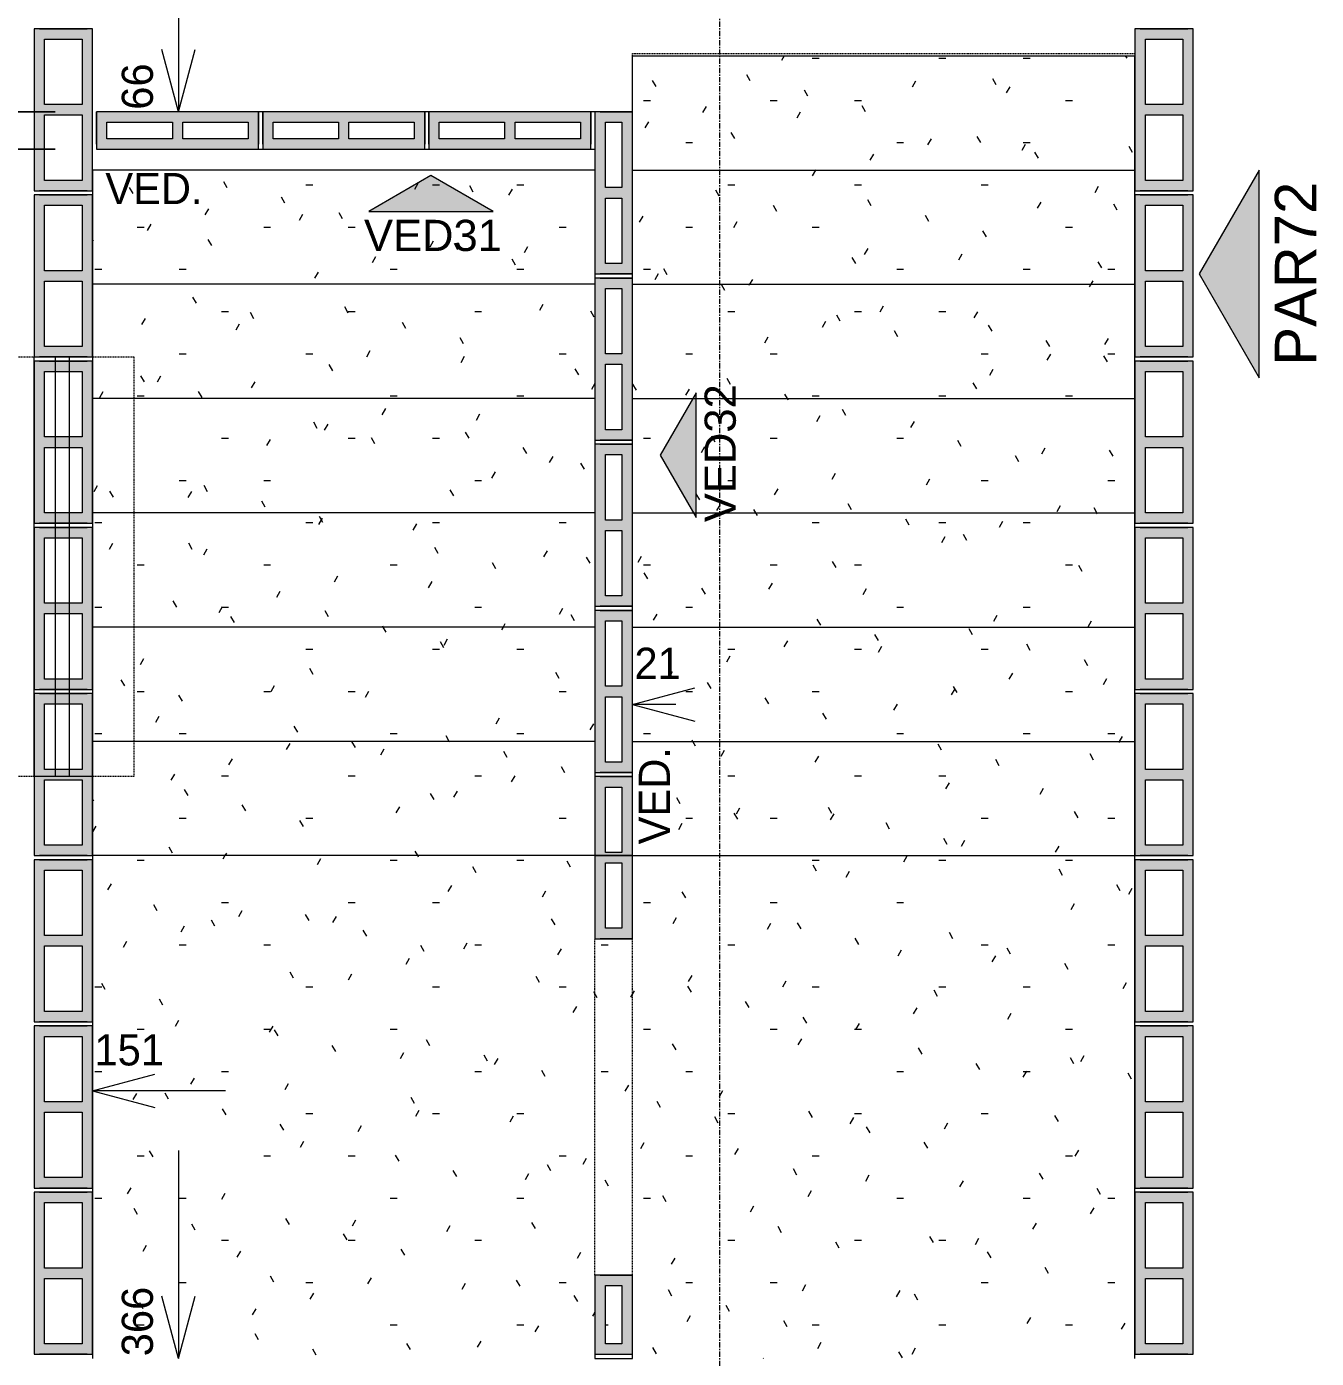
# Model space of a CAD drawing. Header units: centimetres. Extents: x 170 to 14001, y -2277 to 8860.
# Drawn here: x 11823.9 to 12134.4, y -495.8 to -175.3 of the extents above; entities that cross this region are included whole.
import ezdxf

# ---------------------------------------------------------------- set-up
doc = ezdxf.new("R2010")
doc.units = ezdxf.units.CM
doc.linetypes.add('Linha de eixo', pattern=[2.2225, 1.27, -0.3175, 0.3175, -0.3175])
doc.linetypes.add('Projeção', pattern=[0.396875, 0.238125, -0.15875])
for name, color, linetype, lineweight, true_color in [('A-ANNO-DIMS-1', 1, 'Continuous', 9, 0xff0000), ('A-DETL-1', 1, 'Continuous', 9, 0xff0000), ('A-GLAZ-1', 1, 'Continuous', 9, 0xff0000), ('G-ANNO-SYMB-1', 251, 'Continuous', 9, 0x646464), ('S-BEAM-3', 9, 'Continuous', 9, 0xc0c0c0), ('S-BEAM-5', 6, 'Continuous', 9, 0xff00ff)]:
    doc.layers.add(name, color=color, linetype=linetype, lineweight=lineweight, true_color=true_color)
for name, color, linetype, lineweight in [('A-ANNO-DIMS-50', 7, 'Continuous', 9), ('A-DETL-GENF', 7, 'Continuous', 9), ('A-FLOR-OVHD', 7, 'Projeção', 9), ('A-WALL-1', 7, 'Continuous', 20), ('G-ANNO-SYMB', 7, 'Continuous', 9), ('G-ANNO-TEXT', 7, 'Continuous', 9), ('S-BEAM', 7, 'Continuous', 9), ('S-BEAM-2', 7, 'Continuous', 13), ('S-GRID-1', 7, 'Linha de eixo', 9), ('S-STRS', 7, 'Continuous', 9), ('S-STRS-1', 7, 'Projeção', 9)]:
    doc.layers.add(name, color=color, linetype=linetype, lineweight=lineweight)
doc.styles.add('Arial', font='arial.ttf', dxfattribs={"height": 10})
doc.styles.add('Arial_1', font='arial.ttf', dxfattribs={"height": 7.5})
doc.styles.add('Bahnschrift_12', font='', dxfattribs={"height": 7.5})
doc.styles.get('Bahnschrift_12').set_extended_font_data('Bahnschrift')
doc.dimstyles.new('COTA_ACUMULADA', dxfattribs={"dimscale": 30.48, "dimtxt": 8.33133, "dimasz": 0.049213, "dimexe": 0, "dimexo": 0.0625, "dimgap": 0.131234, "dimtad": 0, "dimjust": 2, "dimdec": 0, "dimzin": 0, "dimdsep": 46, "dimtxsty": 'Bahnschrift_12', "dimblk1": 'NONE', "dimblk2": 'OPEN30', "dimsah": 1, "dimcen": 0.09, "dimse1": 1, "dimsd1": 1, "dimazin": 0, "dimtfac": 1, "dimtdec": 4, "dimtix": 1, "dimtmove": 2, "dimatfit": 3, "dimfxl": 0, "dimfxlon": 1, "dimtvp": 1, "dimtolj": 1, "dimtzin": 0, "dimarcsym": 2})
doc.dimstyles.new('Linear_-_2_mm_Arial', dxfattribs={"dimscale": 30.48, "dimtxt": 8.33133, "dimasz": 0.393701, "dimexe": 0.164042, "dimexo": 0.328084, "dimgap": 0.131234, "dimtad": 1, "dimdec": 0, "dimzin": 0, "dimdsep": 46, "dimtxsty": 'Bahnschrift_12', "dimblk1": 'DOTSMALL', "dimblk2": 'DOTSMALL', "dimsah": 1, "dimcen": 0.09, "dimdle": 0.164042, "dimazin": 0, "dimtfac": 1, "dimtdec": 4, "dimtix": 1, "dimtmove": 0, "dimatfit": 3, "dimfxl": 1, "dimtvp": 1, "dimtolj": 1, "dimtzin": 0, "dimarcsym": 2})
pattern_1 = [(0, (12399.102, 0), (40.64, 10.16), [1.676, -28.804, 1.676, -28.804, -162.56]), (0, (12399.102, 0), (40.64, 10.16), [-60.96, 1.676, -59.284, 1.676, -28.804, -71.12]), (0, (12399.102, 0), (40.64, 10.16), [-152.4, 1.676, -18.644, 1.676, -49.124]), (120, (12414.342, 5.08), (-29.11882, 30.11527), [1.676, -28.804, 1.676, -28.804, -162.56]), (120, (12414.342, 5.08), (-29.11882, 30.11527), [-60.96, 1.676, -59.284, 1.676, -28.804, -71.12]), (120, (12414.342, 5.08), (-29.11882, 30.11527), [-152.4, 1.676, -18.644, 1.676, -49.124]), (240, (12419.422, 25.4), (-11.52118, -40.27527), [1.676, -28.804, 1.676, -28.804, -162.56]), (240, (12419.422, 25.4), (-11.52118, -40.27527), [-60.96, 1.676, -59.284, 1.676, -28.804, -71.12]), (240, (12419.422, 25.4), (-11.52118, -40.27527), [-152.4, 1.676, -18.644, 1.676, -49.124])]

# ---------------------------------------------------------------- blocks, each defined once
blk = doc.blocks.new('LEONE - BLOCO 14X39X19 - LEONE - BLOCO 14X39X19-554799-COBERTURA - MODULAÇÃO 1ª FIADA')
at = {"layer": 'S-BEAM-3'}
h = blk.add_hatch(color=256, dxfattribs=at)
h.paths.add_polyline_path([(-13.95, -7), (19.5, -7), (19.5, 7), (-19.5, 7), (-19.5, -7)])
h.paths.add_polyline_path([(-13.95, -4.5), (-17, -4.5), (-17, 4.5), (-1.25, 4.5), (-1.25, -4.5)])
h.paths.add_polyline_path([(1.25, -4.5), (1.25, 4.5), (17, 4.5), (17, -4.5)])
at = {"layer": 'A-DETL-GENF'}
for p, q in [((19.5, 7), (-19.5, 7)), ((-19.5, 7), (-19.5, 0)), ((19.5, 0), (19.5, 7)), ((-17, -4.5), (-17, 4.5)), ((-17, 4.5), (-1.25, 4.5)), ((-1.25, 4.5), (-1.25, -4.5)), ((1.25, -4.5), (1.25, 4.5)), ((1.25, 4.5), (17, 4.5)), ((17, 4.5), (17, -4.5)), ((-19.5, 0), (-19.5, -7)), ((19.5, -7), (19.5, 0)), ((-1.25, -4.5), (-17, -4.5)), ((17, -4.5), (1.25, -4.5)), ((-19.5, -7), (19.5, -7))]:
    blk.add_line(p, q, dxfattribs=at)
at = {"layer": 'S-BEAM-2'}
for p, q in [((-19.5, 7), (-19.5, -7)), ((19.5, 7), (-19.5, 7)), ((-19.5, 7), (-19.5, -7)), ((19.5, -7), (19.5, 7)), ((19.5, -7), (19.5, 7)), ((-19.5, -5.75), (-19.5, 5.75)), ((19.5, 5.75), (19.5, -5.75)), ((-19.5, -7), (19.5, -7))]:
    blk.add_line(p, q, dxfattribs=at)
at = {"layer": 'S-BEAM-3'}
for p, q in [((-17, 4.5), (-1.25, 4.5)), ((-17, -4.5), (-17, 4.5)), ((-1.25, 4.5), (-1.25, -4.5)), ((1.25, 4.5), (17, 4.5)), ((1.25, -4.5), (1.25, 4.5)), ((17, 4.5), (17, -4.5)), ((-1.25, -4.5), (-17, -4.5)), ((17, -4.5), (1.25, -4.5))]:
    blk.add_line(p, q, dxfattribs=at)
blk = doc.blocks.new('LEONE - BLOCO 39X9X1 - LEONE - BLOCO 39X9X19 2-2318832-COBERTURA - MODULAÇÃO 1ª FIADA')
at = {"layer": 'S-BEAM-5'}
h = blk.add_hatch(color=256, dxfattribs=at)
h.paths.add_polyline_path([(-15.32, 4.5), (-19.5, 4.5), (-19.5, -4.5), (19.5, -4.5), (19.5, 4.5)])
h.paths.add_polyline_path([(17, 2), (17, -2), (1.25, -2), (1.25, 2)])
h.paths.add_polyline_path([(-15.32, 2), (-1.25, 2), (-1.25, -2), (-17, -2), (-17, 2)])
at = {"layer": 'A-DETL-GENF'}
for p, q in [((19.5, 4.5), (-19.5, 4.5)), ((-19.5, 4.5), (-19.5, -4.5)), ((19.5, -4.5), (19.5, 4.5)), ((-17, -2), (-17, 2)), ((-17, 2), (-1.25, 2)), ((-1.25, 2), (-1.25, -2)), ((1.25, -2), (1.25, 2)), ((1.25, 2), (17, 2)), ((17, 2), (17, -2)), ((-1.25, -2), (-17, -2)), ((17, -2), (1.25, -2)), ((-19.5, -4.5), (19.5, -4.5))]:
    blk.add_line(p, q, dxfattribs=at)
at = {"layer": 'S-BEAM-2'}
for p, q in [((19.5, 4.5), (-19.5, 4.5)), ((-19.5, 4.5), (-19.5, -4.5)), ((-19.5, 3.25), (-19.5, -4.5)), ((-19.5, -4.5), (-19.5, 3.25)), ((19.5, -4.5), (19.5, 4.5)), ((19.5, -4.5), (19.5, 4.5)), ((19.5, 3.25), (19.5, -4.5)), ((-19.5, -4.5), (19.5, -4.5))]:
    blk.add_line(p, q, dxfattribs=at)
at = {"layer": 'S-BEAM-3'}
for p, q in [((-17, 2), (-1.25, 2)), ((-17, -2), (-17, 2)), ((-1.25, 2), (-1.25, -2)), ((1.25, 2), (17, 2)), ((1.25, -2), (1.25, 2)), ((17, 2), (17, -2)), ((-1.25, -2), (-17, -2)), ((17, -2), (1.25, -2))]:
    blk.add_line(p, q, dxfattribs=at)
blk = doc.blocks.new('LEONE - BLOCO 39X9X1 - LEONE - BLOCO 39X9X19 2-V8-COBERTURA - MODULAÇÃO 1ª FIADA')
at = {"layer": 'S-BEAM-5'}
h = blk.add_hatch(color=256, dxfattribs=at)
h.paths.add_polyline_path([(19.5, 4.5), (-19.5, 4.5), (-19.5, -4.5), (19.5, -4.5), (19.5, 2)])
h.paths.add_polyline_path([(-1.25, 2), (-1.25, -2), (-17, -2), (-17, 2)])
h.paths.add_polyline_path([(17, 2), (17, -2), (1.25, -2), (1.25, 2)])
at = {"layer": 'A-DETL-GENF'}
for p, q in [((19.5, 4.5), (-19.5, 4.5)), ((-19.5, 4.5), (-19.5, -4.5)), ((19.5, -4.5), (19.5, 4.5)), ((-17, -2), (-17, 2)), ((-17, 2), (-1.25, 2)), ((-1.25, 2), (-1.25, -2)), ((1.25, -2), (1.25, 2)), ((1.25, 2), (17, 2)), ((17, 2), (17, -2)), ((-1.25, -2), (-17, -2)), ((17, -2), (1.25, -2)), ((-19.5, -4.5), (19.5, -4.5))]:
    blk.add_line(p, q, dxfattribs=at)
at = {"layer": 'S-BEAM-2'}
for p, q in [((19.5, 4.5), (-19.5, 4.5)), ((-19.5, 4.5), (-19.5, -4.5)), ((-19.5, 3.25), (-19.5, -4.5)), ((-19.5, -4.5), (-19.5, 3.25)), ((19.5, -4.5), (19.5, 4.5)), ((19.5, -4.5), (19.5, 4.5)), ((19.5, 3.25), (19.5, -4.5)), ((-19.5, -4.5), (19.5, -4.5))]:
    blk.add_line(p, q, dxfattribs=at)
at = {"layer": 'S-BEAM-3'}
for p, q in [((-17, 2), (-1.25, 2)), ((-17, -2), (-17, 2)), ((-1.25, 2), (-1.25, -2)), ((1.25, 2), (17, 2)), ((1.25, -2), (1.25, 2)), ((17, 2), (17, -2)), ((-1.25, -2), (-17, -2)), ((17, -2), (1.25, -2))]:
    blk.add_line(p, q, dxfattribs=at)
blk = doc.blocks.new('VÃO JANELA - VÃO JANELA 100x80-3081315-COBERTURA - MODULAÇÃO 1ª FIADA')
at = {"layer": 'A-GLAZ-1'}
for p, q in [((-50.5, -7), (-50.5, 7)), ((-50.5, 7), (50.5, 7)), ((50.5, 7), (50.5, -7)), ((-50.5, 1.38), (50.5, 1.38)), ((-50.5, -2), (50.5, -2)), ((50.5, -7), (-50.5, -7))]:
    blk.add_line(p, q, dxfattribs=at)
blk = doc.blocks.new('LEONE - BLOCO 19X9X19 - LEONE - BLOCO 19X9X19-2276015-COBERTURA - MODULAÇÃO 1ª FIADA')
at = {"layer": 'S-BEAM-5'}
h = blk.add_hatch(color=256, dxfattribs=at)
h.paths.add_polyline_path([(0.5, 4.5), (0.5, -4.5), (19.5, -4.5), (19.5, 4.5)])
h.paths.add_polyline_path([(3, -2), (3, 2), (17, 2), (17, -2)])
at = {"layer": 'A-DETL-GENF'}
for p, q in [((19.5, 4.5), (0.5, 4.5)), ((0.5, 4.5), (0.5, -4.5)), ((19.5, -4.5), (19.5, 4.5)), ((3, -2), (3, 2)), ((3, 2), (17, 2)), ((17, 2), (17, -2)), ((17, -2), (3, -2)), ((0.5, -4.5), (19.5, -4.5))]:
    blk.add_line(p, q, dxfattribs=at)
at = {"layer": 'S-BEAM-2'}
for p, q in [((19.5, -4.5), (19.5, 4.5)), ((19.5, -4.5), (19.5, 4.5)), ((19.5, 3.25), (19.5, -4.5))]:
    blk.add_line(p, q, dxfattribs=at)
at = {"layer": 'S-BEAM-3'}
for p, q in [((3, 2), (17, 2)), ((3, -2), (3, 2)), ((17, 2), (17, -2)), ((17, -2), (3, -2))]:
    blk.add_line(p, q, dxfattribs=at)
blk = doc.blocks.new('Elevação - Número de detalhe-142644-COBERTURA - MODULAÇÃO 1ª FIADA')
at = {"layer": 'G-ANNO-SYMB-1'}
blk.add_hatch(color=256, dxfattribs=at).paths.add_polyline_path([(0.5, 0), (-0.5, 0), (0, 0.2887)])
at = {"layer": 'G-ANNO-SYMB'}
for p, q in [((0, 0.2887), (-0.5, 0)), ((0.5, 0), (0, 0.2887)), ((-0.5, 0), (0.5, 0))]:
    blk.add_line(p, q, dxfattribs=at)
blk = doc.blocks.new('DIMBLOCK54-COBERTURA - MODULAÇÃO 1ª FIADA')
at = {"layer": 'A-ANNO-DIMS-50', "lineweight": 35, "true_color": 0xff0000}
h = blk.add_hatch(color=1, dxfattribs=at)
edge = h.paths.add_edge_path()
edge.add_arc((11753.94, -129.76), 1.5, 0, 360)
h = blk.add_hatch(color=1, dxfattribs=at)
edge = h.paths.add_edge_path()
edge.add_arc((11753.94, -195.76), 1.5, 0, 360)
at = {"layer": 'A-ANNO-DIMS-50', "color": 1, "true_color": 0xff0000}
for p, q in [((11746.06, -129.76), (11758.94, -129.76)), ((11753.94, -129.76), (11746.06, -129.76)), ((11753.94, -129.76), (11753.94, -195.76)), ((11830.73, -195.76), (11748.94, -195.76)), ((11753.94, -195.76), (11830.73, -195.76))]:
    blk.add_line(p, q, dxfattribs=at)
at = {"layer": 'A-ANNO-DIMS-50', "color": 1, "lineweight": 35, "true_color": 0xff0000}
for centre in [(11753.94, -129.76), (11753.94, -195.76)]:
    blk.add_circle(centre, 1.5, dxfattribs=at)
at = {"layer": 'A-ANNO-DIMS-50', "color": 0, "insert": (11740.29, -168.18), "char_height": 7.5, "width": 13.0272, "attachment_point": 1, "rotation": 90, "line_spacing_factor": 1.009858, "style": 'Bahnschrift_12'}
blk.add_mtext('66', dxfattribs=at)
blk = doc.blocks.new('_DotSmall')
at = {"color": 0, "linetype": 'ByBlock', "const_width": 0.5}
blk.add_lwpolyline([(-0.0625, 0, 1), (0.0625, 0, 1)], format="xyb", close=True, dxfattribs=at)
blk = doc.blocks.new('DIMBLOCK55-COBERTURA - MODULAÇÃO 1ª FIADA')
at = {"layer": 'A-ANNO-DIMS-50', "lineweight": 35, "true_color": 0xff0000}
h = blk.add_hatch(color=1, dxfattribs=at)
edge = h.paths.add_edge_path()
edge.add_arc((11753.94, -195.76), 1.5, 0, 360)
h = blk.add_hatch(color=1, dxfattribs=at)
edge = h.paths.add_edge_path()
edge.add_arc((11753.94, -204.76), 1.5, 0, 360)
at = {"layer": 'A-ANNO-DIMS-50', "color": 1, "true_color": 0xff0000}
for p, q in [((11830.73, -195.76), (11748.94, -195.76)), ((11753.94, -195.76), (11753.94, -204.76)), ((11753.94, -195.76), (11830.73, -195.76)), ((11830.73, -204.76), (11748.94, -204.76)), ((11753.94, -204.76), (11830.73, -204.76))]:
    blk.add_line(p, q, dxfattribs=at)
at = {"layer": 'A-ANNO-DIMS-50', "color": 1, "lineweight": 35, "true_color": 0xff0000}
for centre in [(11753.94, -195.76), (11753.94, -204.76)]:
    blk.add_circle(centre, 1.5, dxfattribs=at)
at = {"layer": 'A-ANNO-DIMS-50', "color": 0, "insert": (11740.29, -202.97), "char_height": 7.5, "width": 6.5136, "attachment_point": 1, "rotation": 90, "line_spacing_factor": 1.009858, "style": 'Bahnschrift_12'}
blk.add_mtext('9', dxfattribs=at)
blk = doc.blocks.new('DIMBLOCK56-COBERTURA - MODULAÇÃO 1ª FIADA')
at = {"layer": 'A-ANNO-DIMS-50', "lineweight": 35, "true_color": 0xff0000}
h = blk.add_hatch(color=1, dxfattribs=at)
edge = h.paths.add_edge_path()
edge.add_arc((11753.94, -204.76), 1.5, 0, 360)
h = blk.add_hatch(color=1, dxfattribs=at)
edge = h.paths.add_edge_path()
edge.add_arc((11753.94, -495.76), 1.5, 0, 360)
at = {"layer": 'A-ANNO-DIMS-50', "color": 1, "true_color": 0xff0000}
for p, q in [((11830.73, -204.76), (11748.94, -204.76)), ((11753.94, -204.76), (11753.94, -500.76)), ((11753.94, -204.76), (11830.73, -204.76)), ((11746.06, -495.76), (11758.94, -495.76)), ((11753.94, -495.76), (11746.06, -495.76))]:
    blk.add_line(p, q, dxfattribs=at)
at = {"layer": 'A-ANNO-DIMS-50', "color": 1, "lineweight": 35, "true_color": 0xff0000}
for centre in [(11753.94, -204.76), (11753.94, -495.76)]:
    blk.add_circle(centre, 1.5, dxfattribs=at)
at = {"layer": 'A-ANNO-DIMS-50', "color": 0, "insert": (11740.29, -357.45), "char_height": 7.5, "width": 17.2686, "attachment_point": 1, "rotation": 90, "line_spacing_factor": 1.009858, "style": 'Bahnschrift_12'}
blk.add_mtext('291', dxfattribs=at)
blk = doc.blocks.new('DIMBLOCK101-COBERTURA - MODULAÇÃO 1ª FIADA')
at = {"layer": 'A-ANNO-DIMS-50', "color": 1, "true_color": 0xff0000}
for p, q in [((11860.44, -162.76), (11860.44, -195.76)), ((11860.44, -195.76), (11856.42, -180.76)), ((11860.44, -195.76), (11864.46, -180.76)), ((11860.44, -195.76), (11860.44, -195.76)), ((11860.44, -195.76), (11860.44, -195.76))]:
    blk.add_line(p, q, dxfattribs=at)
at = {"layer": 'A-ANNO-DIMS-50', "color": 0, "insert": (11846.8, -195.26), "char_height": 7.5, "width": 13.0272, "attachment_point": 1, "rotation": 90, "line_spacing_factor": 1.009858, "style": 'Bahnschrift_12'}
blk.add_mtext('66', dxfattribs=at)
blk = doc.blocks.new('_None')
blk = doc.blocks.new('_Open30')
at = {"color": 0, "linetype": 'ByBlock', "lineweight": -2}
for p, q in [((-1, 0.27), (0, 0)), ((0, 0), (-1, -0.27)), ((0, 0), (-1, 0))]:
    blk.add_line(p, q, dxfattribs=at)
blk = doc.blocks.new('DIMBLOCK102-COBERTURA - MODULAÇÃO 1ª FIADA')
at = {"layer": 'A-ANNO-DIMS-50', "color": 1, "true_color": 0xff0000}
for p, q in [((11860.44, -445.76), (11860.44, -495.76)), ((11860.44, -495.76), (11856.42, -480.76)), ((11860.44, -495.76), (11864.46, -480.76)), ((11860.44, -495.76), (11860.44, -495.76)), ((11860.44, -495.76), (11860.44, -495.76))]:
    blk.add_line(p, q, dxfattribs=at)
at = {"layer": 'A-ANNO-DIMS-50', "color": 0, "insert": (11846.8, -495.26), "char_height": 7.5, "width": 19.6922, "attachment_point": 1, "rotation": 90, "line_spacing_factor": 1.009858, "style": 'Bahnschrift_12'}
blk.add_mtext('366', dxfattribs=at)
blk = doc.blocks.new('DIMBLOCK111-COBERTURA - MODULAÇÃO 1ª FIADA')
at = {"layer": 'A-ANNO-DIMS-50', "color": 1, "true_color": 0xff0000}
for p, q in [((11969.73, -338.37), (11984.73, -334.35)), ((11969.73, -338.37), (11984.73, -342.39)), ((11980.23, -338.37), (11969.73, -338.37)), ((11969.73, -338.37), (11969.73, -338.37)), ((11969.73, -338.37), (11969.73, -338.37))]:
    blk.add_line(p, q, dxfattribs=at)
at = {"layer": 'A-ANNO-DIMS-50', "color": 0, "insert": (11970.23, -324.73), "char_height": 7.5, "width": 10.755, "attachment_point": 1, "line_spacing_factor": 1.009858, "style": 'Bahnschrift_12'}
blk.add_mtext('21', dxfattribs=at)
blk = doc.blocks.new('Elevação - Número de detalhe-3110866-COBERTURA - MODULAÇÃO 1ª FIADA')
at = {"layer": 'G-ANNO-SYMB-1'}
blk.add_hatch(color=256, dxfattribs=at).paths.add_polyline_path([(0.3, 0), (-0.3, 0), (0, 0.1732)])
at = {"layer": 'G-ANNO-SYMB'}
for p, q in [((0, 0.1732), (-0.3, 0)), ((0.3, 0), (0, 0.1732)), ((-0.3, 0), (0.3, 0))]:
    blk.add_line(p, q, dxfattribs=at)
blk = doc.blocks.new('DIMBLOCK113-COBERTURA - MODULAÇÃO 1ª FIADA')
at = {"layer": 'A-ANNO-DIMS-50', "color": 1, "true_color": 0xff0000}
for p, q in [((11839.73, -431.4), (11854.73, -427.39)), ((11839.73, -431.4), (11854.73, -435.42)), ((11871.78, -431.4), (11839.73, -431.4)), ((11839.73, -431.4), (11839.73, -431.4)), ((11839.73, -431.4), (11839.73, -431.4))]:
    blk.add_line(p, q, dxfattribs=at)
at = {"layer": 'A-ANNO-DIMS-50', "color": 0, "insert": (11840.23, -417.76), "char_height": 7.5, "width": 15.2994, "attachment_point": 1, "line_spacing_factor": 1.009858, "style": 'Bahnschrift_12'}
blk.add_mtext('151', dxfattribs=at)
blk = doc.blocks.new('DIMBLOCK114-COBERTURA - MODULAÇÃO 1ª FIADA')
at = {"layer": 'A-ANNO-DIMS-50', "color": 1, "true_color": 0xff0000}
for p, q in [((11409.73, -431.4), (11424.73, -427.39)), ((11409.73, -431.4), (11424.73, -435.42)), ((11434.79, -431.4), (11409.73, -431.4)), ((11409.73, -431.4), (11409.73, -431.4)), ((11409.73, -431.4), (11409.73, -431.4))]:
    blk.add_line(p, q, dxfattribs=at)
at = {"layer": 'A-ANNO-DIMS-50', "color": 0, "insert": (11410.23, -417.76), "char_height": 7.5, "width": 18.1774, "attachment_point": 1, "line_spacing_factor": 1.009858, "style": 'Bahnschrift_12'}
blk.add_mtext('581', dxfattribs=at)
blk = doc.blocks.new('DIMBLOCK115-COBERTURA - MODULAÇÃO 1ª FIADA')
at = {"layer": 'A-ANNO-DIMS-50', "color": 1, "true_color": 0xff0000}
for p, q in [((11074.73, -431.4), (11089.73, -427.39)), ((11074.73, -431.4), (11089.73, -435.42)), ((11124.73, -431.4), (11074.73, -431.4)), ((11074.73, -431.4), (11074.73, -431.4)), ((11074.73, -431.4), (11074.73, -431.4))]:
    blk.add_line(p, q, dxfattribs=at)
at = {"layer": 'A-ANNO-DIMS-50', "color": 0, "insert": (11075.23, -417.76), "char_height": 7.5, "width": 17.2686, "attachment_point": 1, "line_spacing_factor": 1.009858, "style": 'Bahnschrift_12'}
blk.add_mtext('916', dxfattribs=at)

msp = doc.modelspace()

# ---------------------------------------------------------------- hatches: boundary and pattern name
at = {"layer": 'S-STRS'}
h = msp.add_hatch(dxfattribs=at)
h.set_pattern_fill('FP_5', color=256, style=0, pattern_type=2)
h.set_pattern_definition(pattern_1)
h.paths.add_polyline_path([(12090.73, -209.76), (12090.73, -182.26), (11969.73, -182.26), (11969.73, -209.76), (12052.69, -209.76)])
h = msp.add_hatch(dxfattribs=at)
h.set_pattern_fill('FP_4', color=256, style=0, pattern_type=2)
h.set_pattern_definition(pattern_1)
h.paths.add_polyline_path([(11955.55, -237.26), (11960.73, -237.26), (11960.73, -209.76), (11839.73, -209.76), (11839.73, -237.26), (11941.48, -237.26)])
h = msp.add_hatch(dxfattribs=at)
h.set_pattern_fill('FP_5', color=256, style=0, pattern_type=2)
h.set_pattern_definition(pattern_1)
h.paths.add_polyline_path([(11969.73, -237.26), (12090.73, -237.26), (12090.73, -209.76), (11969.73, -209.76), (11969.73, -235.76)])
h = msp.add_hatch(dxfattribs=at)
h.set_pattern_fill('FP_4', color=256, style=0, pattern_type=2)
h.set_pattern_definition(pattern_1)
h.paths.add_polyline_path([(11955.55, -264.76), (11960.73, -264.76), (11960.73, -237.26), (11839.73, -237.26), (11839.73, -264.76), (11858.41, -264.76)])
h = msp.add_hatch(dxfattribs=at)
h.set_pattern_fill('FP_5', color=256, style=0, pattern_type=2)
h.set_pattern_definition(pattern_1)
h.paths.add_polyline_path([(12052.69, -264.76), (12090.73, -264.76), (12090.73, -237.26), (11969.73, -237.26), (11969.73, -264.76)])
h = msp.add_hatch(dxfattribs=at)
h.set_pattern_fill('FP_4', color=256, style=0, pattern_type=2)
h.set_pattern_definition(pattern_1)
h.paths.add_polyline_path([(11955.55, -292.26), (11960.73, -292.26), (11960.73, -264.76), (11839.73, -264.76), (11839.73, -292.26), (11858.41, -292.26)])
h = msp.add_hatch(dxfattribs=at)
h.set_pattern_fill('FP_5', color=256, style=0, pattern_type=2)
h.set_pattern_definition(pattern_1)
h.paths.add_polyline_path([(12052.69, -292.26), (12090.73, -292.26), (12090.73, -264.76), (11969.73, -264.76), (11969.73, -292.26)])
h = msp.add_hatch(dxfattribs=at)
h.set_pattern_fill('FP_4', color=256, style=0, pattern_type=2)
h.set_pattern_definition(pattern_1)
h.paths.add_polyline_path([(11960.73, -319.76), (11960.73, -292.26), (11839.73, -292.26), (11839.73, -319.76), (11955.55, -319.76)])
h = msp.add_hatch(dxfattribs=at)
h.set_pattern_fill('FP_4', color=256, style=0, pattern_type=2)
h.set_pattern_definition(pattern_1)
h.paths.add_polyline_path([(12090.73, -319.76), (12090.73, -292.26), (11969.73, -292.26), (11969.73, -319.76), (12052.69, -319.76)])
h = msp.add_hatch(dxfattribs=at)
h.set_pattern_fill('FP_4', color=256, style=0, pattern_type=2)
h.set_pattern_definition(pattern_1)
h.paths.add_polyline_path([(11955.55, -347.26), (11960.73, -347.26), (11960.73, -319.76), (11839.73, -319.76), (11839.73, -347.26), (11858.41, -347.26)])
h = msp.add_hatch(dxfattribs=at)
h.set_pattern_fill('FP_4', color=256, style=0, pattern_type=2)
h.set_pattern_definition(pattern_1)
h.paths.add_polyline_path([(12052.69, -347.26), (12090.73, -347.26), (12090.73, -319.76), (11969.73, -319.76), (11969.73, -347.26)])
h = msp.add_hatch(dxfattribs=at)
h.set_pattern_fill('FP_4', color=256, style=0, pattern_type=2)
h.set_pattern_definition(pattern_1)
h.paths.add_polyline_path([(11960.73, -374.76), (11960.73, -347.26), (11839.73, -347.26), (11839.73, -374.76), (11858.41, -374.76)])
h = msp.add_hatch(dxfattribs=at)
h.set_pattern_fill('FP_4', color=256, style=0, pattern_type=2)
h.set_pattern_definition(pattern_1)
h.paths.add_polyline_path([(11969.73, -374.76), (12090.73, -374.76), (12090.73, -347.26), (11969.73, -347.26), (11969.73, -374.01)])
h = msp.add_hatch(dxfattribs=at)
h.set_pattern_fill('FP_4', color=256, style=0, pattern_type=2)
h.set_pattern_definition(pattern_1)
h.paths.add_polyline_path([(12048.98, -495.76), (12090.73, -495.76), (12090.73, -374.76), (11969.73, -374.76), (11969.73, -394.76), (11960.73, -394.76), (11960.73, -374.76), (11839.73, -374.76), (11839.73, -495.76), (12033.23, -495.76)])
h.paths.add_polyline_path([(11968.98, -494.76), (11960.73, -494.76), (11960.73, -475.76), (11969.73, -475.76), (11969.73, -494.76)])
h.paths.add_polyline_path([(11967.23, -492.26), (11967.23, -478.26), (11963.23, -478.26), (11963.23, -492.26)])
h.paths.add_polyline_path([(11967.23, -392.26), (11967.23, -376.51), (11963.23, -376.51), (11963.23, -392.26)])

# ---------------------------------------------------------------- linework, layer by layer
at = {"layer": 'A-DETL-1'}
msp.add_line((11960.73, -374.76), (11970.23, -374.76), dxfattribs=at)
at = {"layer": 'A-FLOR-OVHD'}
for p, q in [((11969.73, -181.76), (12090.73, -181.76)), ((11969.73, -195.76), (11969.73, -181.76)), ((11815.73, -254.76), (11849.73, -254.76)), ((11849.73, -254.76), (11849.73, -355.76)), ((11849.73, -355.76), (11815.73, -355.76)), ((11960.73, -475.76), (11960.73, -394.76)), ((11969.73, -475.76), (11969.73, -394.76))]:
    msp.add_line(p, q, dxfattribs=at)
at = {"layer": 'A-WALL-1'}
for p, q in [((11969.73, -195.76), (11840.73, -195.76)), ((11840.73, -195.76), (11840.73, -204.76)), ((11969.73, -394.76), (11969.73, -195.76)), ((11840.73, -204.76), (11960.73, -204.76)), ((11960.73, -204.76), (11960.73, -394.76)), ((11960.73, -394.76), (11969.73, -394.76)), ((11960.73, -475.76), (11960.73, -495.76)), ((11969.73, -475.76), (11960.73, -475.76)), ((11969.73, -495.76), (11969.73, -475.76)), ((11960.73, -495.76), (11969.73, -495.76))]:
    msp.add_line(p, q, dxfattribs=at)
at = {"layer": 'S-GRID-1'}
msp.add_line((11990.73, 921.64), (11990.73, -623.1), dxfattribs=at)
at = {"layer": 'S-STRS'}
for p, q in [((11969.73, -182.26), (12090.73, -182.26)), ((11969.73, -209.76), (11969.73, -182.26)), ((12090.73, -209.76), (12090.73, -182.26)), ((11960.73, -209.76), (11839.73, -209.76)), ((11839.73, -209.76), (11839.73, -237.26)), ((11960.73, -209.76), (11960.73, -237.26)), ((11969.73, -237.26), (11969.73, -209.76)), ((11969.73, -209.76), (12090.73, -209.76)), ((12090.73, -237.26), (12090.73, -209.76)), ((11839.73, -237.26), (11839.73, -264.76)), ((11960.73, -237.26), (11839.73, -237.26)), ((11960.73, -237.26), (11960.73, -264.76)), ((11969.73, -264.76), (11969.73, -237.26)), ((11969.73, -237.26), (12090.73, -237.26)), ((12090.73, -264.76), (12090.73, -237.26)), ((11839.73, -264.76), (11839.73, -292.26)), ((11960.73, -264.76), (11839.73, -264.76)), ((11960.73, -264.76), (11960.73, -292.26)), ((11969.73, -292.26), (11969.73, -264.76)), ((11969.73, -264.76), (12090.73, -264.76)), ((12090.73, -292.26), (12090.73, -264.76)), ((11839.73, -292.26), (11839.73, -319.76)), ((11960.73, -292.26), (11839.73, -292.26)), ((11960.73, -292.26), (11960.73, -319.76)), ((11969.73, -319.76), (11969.73, -292.26)), ((11969.73, -292.26), (12090.73, -292.26)), ((12090.73, -319.76), (12090.73, -292.26)), ((11839.73, -319.76), (11839.73, -347.26)), ((11960.73, -319.76), (11839.73, -319.76)), ((11960.73, -319.76), (11960.73, -347.26)), ((11969.73, -347.26), (11969.73, -319.76)), ((11969.73, -319.76), (12090.73, -319.76)), ((12090.73, -347.26), (12090.73, -319.76)), ((11839.73, -347.26), (11839.73, -374.76)), ((11960.73, -347.26), (11839.73, -347.26)), ((11960.73, -347.26), (11960.73, -374.76)), ((11969.73, -374.76), (11969.73, -347.26)), ((11969.73, -347.26), (12090.73, -347.26)), ((12090.73, -374.76), (12090.73, -347.26)), ((11839.73, -374.76), (11839.73, -495.76)), ((11960.73, -374.76), (11839.73, -374.76)), ((11969.73, -374.76), (11960.73, -374.76)), ((11969.73, -374.76), (12090.73, -374.76)), ((12090.73, -495.76), (12090.73, -374.76))]:
    msp.add_line(p, q, dxfattribs=at)
at = {"layer": 'S-STRS-1'}
for p, q in [((11960.73, -209.76), (11839.73, -209.76)), ((11969.73, -209.76), (12090.73, -209.76)), ((11960.73, -237.26), (11839.73, -237.26)), ((11969.73, -237.26), (12090.73, -237.26)), ((11960.73, -264.76), (11839.73, -264.76)), ((11969.73, -264.76), (12090.73, -264.76)), ((11960.73, -292.26), (11839.73, -292.26)), ((11969.73, -292.26), (12090.73, -292.26)), ((11960.73, -319.76), (11839.73, -319.76)), ((11969.73, -319.76), (12090.73, -319.76)), ((11960.73, -347.26), (11839.73, -347.26)), ((11969.73, -347.26), (12090.73, -347.26)), ((11960.73, -374.76), (11839.73, -374.76)), ((11969.73, -374.76), (12090.73, -374.76))]:
    msp.add_line(p, q, dxfattribs=at)

# ---------------------------------------------------------------- block references
at = {"layer": 'A-GLAZ-1', "rotation": 269.9999999999999}
msp.add_blockref('VÃO JANELA - VÃO JANELA 100x80-3081315-COBERTURA - MODULAÇÃO 1ª FIADA', (11832.73, -305.26), dxfattribs=at)
at = {"layer": 'G-ANNO-SYMB', "xscale": 49.99999999999998, "yscale": 49.99999999999998, "zscale": 49.99999999999998}
msp.add_blockref('Elevação - Número de detalhe-3110866-COBERTURA - MODULAÇÃO 1ª FIADA', (11921.25, -219.75), dxfattribs=at)
at = {"layer": 'G-ANNO-SYMB', "xscale": 49.99999999999998, "yscale": 49.99999999999998, "zscale": 49.99999999999998, "rotation": 89.99999999999991}
for name, p in [('Elevação - Número de detalhe-142644-COBERTURA - MODULAÇÃO 1ª FIADA', (12120.62, -234.76)), ('Elevação - Número de detalhe-3110866-COBERTURA - MODULAÇÃO 1ª FIADA', (11985.12, -278.38))]:
    msp.add_blockref(name, p, dxfattribs=at)
at = {"layer": 'S-BEAM'}
for name, p, rotation in [('LEONE - BLOCO 14X39X19 - LEONE - BLOCO 14X39X19-554799-COBERTURA - MODULAÇÃO 1ª FIADA', (11832.73, -195.26), 89.9999999999999), ('LEONE - BLOCO 14X39X19 - LEONE - BLOCO 14X39X19-554799-COBERTURA - MODULAÇÃO 1ª FIADA', (12097.73, -195.26), 89.9999999999999), ('LEONE - BLOCO 39X9X1 - LEONE - BLOCO 39X9X19 2-2318832-COBERTURA - MODULAÇÃO 1ª FIADA', (11860.23, -200.26), 180), ('LEONE - BLOCO 39X9X1 - LEONE - BLOCO 39X9X19 2-V8-COBERTURA - MODULAÇÃO 1ª FIADA', (11900.23, -200.26), 180), ('LEONE - BLOCO 39X9X1 - LEONE - BLOCO 39X9X19 2-2318832-COBERTURA - MODULAÇÃO 1ª FIADA', (11940.23, -200.26), 180), ('LEONE - BLOCO 39X9X1 - LEONE - BLOCO 39X9X19 2-V8-COBERTURA - MODULAÇÃO 1ª FIADA', (11965.23, -215.26), 89.9999999999999), ('LEONE - BLOCO 14X39X19 - LEONE - BLOCO 14X39X19-554799-COBERTURA - MODULAÇÃO 1ª FIADA', (11832.73, -235.26), 89.9999999999999), ('LEONE - BLOCO 14X39X19 - LEONE - BLOCO 14X39X19-554799-COBERTURA - MODULAÇÃO 1ª FIADA', (12097.73, -235.26), 89.9999999999999), ('LEONE - BLOCO 39X9X1 - LEONE - BLOCO 39X9X19 2-V8-COBERTURA - MODULAÇÃO 1ª FIADA', (11965.23, -255.26), 89.9999999999999), ('LEONE - BLOCO 14X39X19 - LEONE - BLOCO 14X39X19-554799-COBERTURA - MODULAÇÃO 1ª FIADA', (11832.73, -275.26), 89.9999999999999), ('LEONE - BLOCO 14X39X19 - LEONE - BLOCO 14X39X19-554799-COBERTURA - MODULAÇÃO 1ª FIADA', (12097.73, -275.26), 89.9999999999999), ('LEONE - BLOCO 39X9X1 - LEONE - BLOCO 39X9X19 2-V8-COBERTURA - MODULAÇÃO 1ª FIADA', (11965.23, -295.26), 89.9999999999999), ('LEONE - BLOCO 14X39X19 - LEONE - BLOCO 14X39X19-554799-COBERTURA - MODULAÇÃO 1ª FIADA', (11832.73, -315.26), 89.9999999999999), ('LEONE - BLOCO 14X39X19 - LEONE - BLOCO 14X39X19-554799-COBERTURA - MODULAÇÃO 1ª FIADA', (12097.73, -315.26), 89.9999999999999), ('LEONE - BLOCO 39X9X1 - LEONE - BLOCO 39X9X19 2-V8-COBERTURA - MODULAÇÃO 1ª FIADA', (11965.23, -335.26), 89.9999999999999), ('LEONE - BLOCO 14X39X19 - LEONE - BLOCO 14X39X19-554799-COBERTURA - MODULAÇÃO 1ª FIADA', (11832.73, -355.26), 89.9999999999999), ('LEONE - BLOCO 14X39X19 - LEONE - BLOCO 14X39X19-554799-COBERTURA - MODULAÇÃO 1ª FIADA', (12097.73, -355.26), 89.9999999999999), ('LEONE - BLOCO 39X9X1 - LEONE - BLOCO 39X9X19 2-V8-COBERTURA - MODULAÇÃO 1ª FIADA', (11965.23, -375.26), 89.9999999999999), ('LEONE - BLOCO 14X39X19 - LEONE - BLOCO 14X39X19-554799-COBERTURA - MODULAÇÃO 1ª FIADA', (11832.73, -395.26), 89.9999999999999), ('LEONE - BLOCO 14X39X19 - LEONE - BLOCO 14X39X19-554799-COBERTURA - MODULAÇÃO 1ª FIADA', (12097.73, -395.26), 89.9999999999999), ('LEONE - BLOCO 14X39X19 - LEONE - BLOCO 14X39X19-554799-COBERTURA - MODULAÇÃO 1ª FIADA', (11832.73, -435.26), 89.9999999999999), ('LEONE - BLOCO 14X39X19 - LEONE - BLOCO 14X39X19-554799-COBERTURA - MODULAÇÃO 1ª FIADA', (12097.73, -435.26), 89.9999999999999), ('LEONE - BLOCO 14X39X19 - LEONE - BLOCO 14X39X19-554799-COBERTURA - MODULAÇÃO 1ª FIADA', (11832.73, -475.26), 89.9999999999999), ('LEONE - BLOCO 14X39X19 - LEONE - BLOCO 14X39X19-554799-COBERTURA - MODULAÇÃO 1ª FIADA', (12097.73, -475.26), 89.9999999999999), ('LEONE - BLOCO 19X9X19 - LEONE - BLOCO 19X9X19-2276015-COBERTURA - MODULAÇÃO 1ª FIADA', (11965.23, -495.26), 89.9999999999999)]:
    msp.add_blockref(name, p, dxfattribs=dict(at, rotation=rotation))

# ---------------------------------------------------------------- texts
at = {"layer": 'G-ANNO-SYMB', "attachment_point": 1, "rotation": 90}
for s, insert, char_height, width, style in [('PAR72', (12124.4, -256.84), 10, 54.9156, 'Arial'), ('VED32', (11987.12, -294.51), 7.5, 40.4852, 'Arial_1')]:
    msp.add_mtext(s, dxfattribs=dict(at, insert=insert, char_height=char_height, width=width, style=style))
at = {"layer": 'G-ANNO-SYMB', "insert": (11905.12, -221.75), "char_height": 7.5, "width": 40.4852, "attachment_point": 1, "style": 'Arial_1'}
msp.add_mtext('VED31', dxfattribs=at)
at = {"layer": 'G-ANNO-TEXT', "insert": (11842.84, -210.48), "char_height": 7.5, "width": 26.4557, "attachment_point": 1, "style": 'Bahnschrift_12'}
msp.add_mtext('VED.', dxfattribs=at)
at = {"layer": 'G-ANNO-TEXT', "insert": (11971.27, -372.05), "char_height": 7.5, "width": 26.4557, "attachment_point": 1, "rotation": 90, "style": 'Bahnschrift_12'}
msp.add_mtext('VED.', dxfattribs=at)

# ---------------------------------------------------------------- dimensions: what is measured, and where the dimension line sits
at = {"layer": 'A-ANNO-DIMS-1'}
for base, p1, p2, override, picture, middle in [((11753.94, -195.76), (11756.06, -129.76), (11840.73, -195.76), {"dimpost": '<>', "dimfxl": 107.357462}, 'DIMBLOCK54-COBERTURA - MODULAÇÃO 1ª FIADA', (11746.15, -162.76)), ((11753.94, -204.76), (11840.73, -195.76), (11840.73, -204.76), {"dimpost": '<>', "dimfxl": 9}, 'DIMBLOCK55-COBERTURA - MODULAÇÃO 1ª FIADA', (11746.15, -200.26)), ((11753.94, -495.76), (11840.73, -204.76), (11756.06, -495.76), {"dimpost": '<>', "dimfxl": 303.06868}, 'DIMBLOCK56-COBERTURA - MODULAÇÃO 1ª FIADA', (11746.15, -350.26))]:
    dim = msp.add_linear_dim(base=base, p1=p1, p2=p2, angle=90, dimstyle='Linear_-_2_mm_Arial', override=override, dxfattribs=at)
    dim.commit()
    dim.dimension.update_dxf_attribs({"geometry": picture, "text_midpoint": middle})
for base, p2, override, picture, middle in [((11860.44, -195.76), (11860.44, -195.76), {"dimpost": '<>', "dimfxl": 66}, 'DIMBLOCK101-COBERTURA - MODULAÇÃO 1ª FIADA', (11851.8, -188.74)), ((11860.44, -495.76), (11860.44, -495.76), {"dimpost": '<>', "dimfxl": 366}, 'DIMBLOCK102-COBERTURA - MODULAÇÃO 1ª FIADA', (11851.8, -485.41))]:
    dim = msp.add_linear_dim(base=base, p1=(11860.44, -129.76), p2=p2, angle=90, dimstyle='COTA_ACUMULADA', override=override, dxfattribs=at)
    dim.commit()
    dim.dimension.update_dxf_attribs({"geometry": picture, "text_midpoint": middle, "dimtype": 160, "text_rotation": 90})
for base, p1, p2, override, picture, middle in [((11969.73, -338.37), (11990.73, -338.37), (11969.73, -338.37), {"dimpost": '<>', "dimfxl": 21}, 'DIMBLOCK111-COBERTURA - MODULAÇÃO 1ª FIADA', (11975.61, -329.73)), ((11074.73, -431.4), (11990.73, -431.4), (11074.73, -431.4), {"dimpost": '<>', "dimfxl": 916}, 'DIMBLOCK115-COBERTURA - MODULAÇÃO 1ª FIADA', (11083.87, -422.76)), ((11409.73, -431.4), (11990.73, -431.4), (11409.73, -431.4), {"dimpost": '<>', "dimfxl": 581}, 'DIMBLOCK114-COBERTURA - MODULAÇÃO 1ª FIADA', (11419.32, -422.76)), ((11839.73, -431.4), (11990.73, -431.4), (11839.73, -431.4), {"dimpost": '<>', "dimfxl": 151}, 'DIMBLOCK113-COBERTURA - MODULAÇÃO 1ª FIADA', (11847.88, -422.76))]:
    dim = msp.add_linear_dim(base=base, p1=p1, p2=p2, dimstyle='COTA_ACUMULADA', override=override, dxfattribs=at)
    dim.commit()
    dim.dimension.update_dxf_attribs({"geometry": picture, "text_midpoint": middle, "dimtype": 160})

doc.saveas('drawing.dxf')
